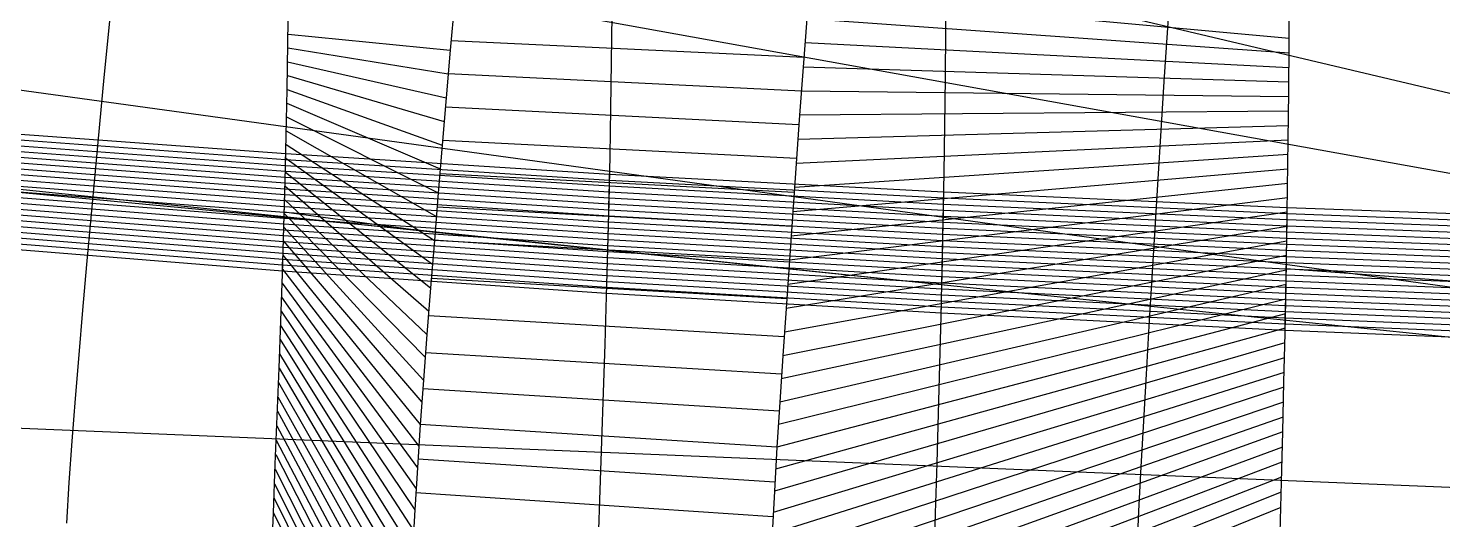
# Model space of a CAD drawing. Extents: x -427 to 427, y 0 to 209.
# Drawn here: x -225.8 to -132.7, y 68 to 100.3 of the extents above; entities that cross this region are included whole.
import ezdxf

# ---------------------------------------------------------------- set-up
doc = ezdxf.new("R2010")
doc.units = 0

msp = doc.modelspace()

# ---------------------------------------------------------------- linework, layer by layer
at = {"layer": 'default', "color": 1, "linetype": 'CONTINUOUS'}
for p, q in [((-39.478, 74.041, 604.135), (-309.183, 122.644, 355.545)), ((-39.478, 74.041, 604.135), (-230.355, 119.264, 358.947)), ((-142.784, 99.637, 32.854), (-174.401, 102.532, 11.145)), ((-142.791, 98.678, 32.898), (-174.527, 100.935, 10.872)), ((-142.799, 97.72, 32.939), (-174.648, 99.347, 10.61)), ((-142.807, 96.763, 32.981), (-174.77, 97.759, 10.348)), ((-36.279, 70.045, 602.521), (-227.818, 96.447, 361.488)), ((-142.816, 95.807, 33.02), (-174.888, 96.174, 10.096)), ((-142.826, 94.854, 33.054), (-175.006, 94.59, 9.844)), ((-142.836, 93.902, 33.088), (-175.121, 93.003, 9.602)), ((-142.846, 92.949, 33.121), (-175.237, 91.416, 9.359)), ((-142.858, 92.001, 33.147), (-175.35, 89.824, 9.124)), ((-142.87, 91.052, 33.172), (-175.463, 88.232, 8.889)), ((-142.883, 90.103, 33.197), (-175.574, 86.639, 8.659)), ((-142.897, 89.155, 33.216), (-175.685, 85.045, 8.43)), ((-142.912, 88.206, 33.233), (-175.794, 83.461, 8.206)), ((-142.926, 87.258, 33.249), (-175.904, 81.877, 7.982)), ((-142.942, 86.308, 33.262), (-176.009, 80.319, 7.767)), ((-142.959, 85.356, 33.269), (-176.115, 78.76, 7.552)), ((-142.977, 84.403, 33.277), (-176.215, 77.238, 7.351)), ((-142.994, 83.451, 33.284), (-176.316, 75.716, 7.151)), ((-36.279, 70.045, 602.521), (-164.648, 83.331, 296.63)), ((-143.014, 82.491, 33.283), (-176.409, 74.234, 6.97)), ((-143.033, 81.53, 33.282), (-176.502, 72.751, 6.789)), ((-143.053, 80.57, 33.281), (-176.587, 71.306, 6.631)), ((-143.074, 79.603, 33.276), (-176.671, 69.861, 6.473)), ((-143.096, 78.633, 33.268), (-176.747, 68.451, 6.341)), ((-143.118, 77.663, 33.261), (-176.823, 67.04, 6.209)), ((-143.14, 76.689, 33.251), (-176.889, 65.66, 6.105)), ((-143.163, 75.708, 33.238), (-176.955, 64.28, 6.001)), ((-143.187, 74.728, 33.225), (-177.011, 62.927, 5.925)), ((-36.418, 66.126, 602.557), (-230.472, 74.149, 360.94)), ((-143.21, 73.747, 33.212), (-177.067, 61.574, 5.85)), ((-143.235, 72.756, 33.195), (-177.113, 60.246, 5.804)), ((-143.26, 71.765, 33.179), (-177.159, 58.918, 5.759)), ((-143.284, 70.775, 33.162), (-177.195, 57.614, 5.744)), ((-143.309, 69.779, 33.144), (-177.23, 56.31, 5.729)), ((-143.334, 68.78, 33.127), (-177.255, 55.029, 5.745))]:
    msp.add_line(p, q, dxfattribs=at)
at = {"layer": 'default', "color": 3, "linetype": 'CONTINUOUS'}
for p, q in [((-165.379, 100.193, 39.468), (-165.355, 103.359, 39.31)), ((-142.786, 99.316, 32.87), (-142.765, 102.525, 32.709)), ((-208.688, 99.319, 55.552), (-208.648, 102.368, 55.421)), ((-187.389, 98.105, 47.1), (-187.352, 101.208, 46.966)), ((-165.41, 97.042, 39.604), (-165.379, 100.193, 39.468)), ((-208.738, 96.287, 55.66), (-208.688, 99.319, 55.552)), ((-142.812, 96.124, 33.009), (-142.786, 99.316, 32.87)), ((-187.433, 95.019, 47.209), (-187.389, 98.105, 47.1)), ((-165.449, 93.908, 39.715), (-165.41, 97.042, 39.604)), ((-208.799, 93.267, 55.742), (-208.738, 96.287, 55.66)), ((-142.846, 92.949, 33.121), (-142.812, 96.124, 33.009)), ((-187.488, 91.945, 47.292), (-187.433, 95.019, 47.209)), ((-208.872, 90.248, 55.797), (-208.799, 93.267, 55.742)), ((-165.496, 90.787, 39.798), (-165.449, 93.908, 39.715)), ((-164.648, 83.331, 296.63), (-254.12, 92.573, 164.308)), ((-142.887, 89.787, 33.206), (-142.846, 92.949, 33.121)), ((-187.553, 88.872, 47.346), (-187.488, 91.945, 47.292)), ((-165.553, 87.667, 39.851), (-165.496, 90.787, 39.798)), ((-208.957, 87.216, 55.824), (-208.872, 90.248, 55.797)), ((-142.936, 86.626, 33.26), (-142.887, 89.787, 33.206)), ((-187.629, 85.786, 47.371), (-187.553, 88.872, 47.346)), ((-165.619, 84.534, 39.876), (-165.553, 87.667, 39.851)), ((-209.054, 84.16, 55.827), (-208.957, 87.216, 55.824)), ((-164.648, 83.331, 296.63), (-200.605, 87.069, 140.768)), ((-142.994, 83.451, 33.284), (-142.936, 86.626, 33.26)), ((-187.715, 82.675, 47.372), (-187.629, 85.786, 47.371)), ((-209.16, 81.072, 55.809), (-209.054, 84.16, 55.827)), ((-165.694, 81.375, 39.874), (-165.619, 84.534, 39.876)), ((-143.06, 80.25, 33.281), (-142.994, 83.451, 33.284)), ((-187.81, 79.532, 47.351), (-187.715, 82.675, 47.372)), ((-209.275, 77.951, 55.775), (-209.16, 81.072, 55.809)), ((-165.778, 78.183, 39.85), (-165.694, 81.375, 39.874)), ((-143.132, 77.016, 33.256), (-143.06, 80.25, 33.281)), ((-187.913, 76.355, 47.313), (-187.81, 79.532, 47.351)), ((-209.395, 74.797, 55.73), (-209.275, 77.951, 55.775)), ((-165.867, 74.957, 39.808), (-165.778, 78.183, 39.85)), ((-188.021, 73.145, 47.263), (-187.913, 76.355, 47.313)), ((-143.21, 73.747, 33.212), (-143.132, 77.016, 33.256)), ((-209.518, 71.619, 55.682), (-209.395, 74.797, 55.73)), ((-165.961, 71.697, 39.755), (-165.867, 74.957, 39.808)), ((-143.293, 70.444, 33.156), (-143.21, 73.747, 33.212)), ((-188.13, 69.91, 47.21), (-188.021, 73.145, 47.263)), ((-166.057, 68.412, 39.698), (-165.961, 71.697, 39.755)), ((-209.64, 68.435, 55.635), (-209.518, 71.619, 55.682)), ((-188.24, 66.669, 47.159), (-188.13, 69.91, 47.21)), ((-143.376, 67.116, 33.097), (-143.293, 70.444, 33.156)), ((-209.762, 65.269, 55.587), (-209.64, 68.435, 55.635)), ((-166.153, 65.121, 39.643), (-166.057, 68.412, 39.698))]:
    msp.add_line(p, q, dxfattribs=at)
at = {"layer": 'default', "color": 5, "linetype": 'CONTINUOUS'}
for p, q in [((-220.191, 103.198, 28.762), (-220.499, 100.128, 28.278)), ((-150.595, 103.257, 4.09), (-150.815, 100.02, 3.53)), ((-197.727, 101.993, 19.278), (-198.004, 98.866, 18.772)), ((-174.527, 100.935, 10.872), (-174.77, 97.759, 10.348)), ((-220.499, 100.128, 28.278), (-220.799, 97.063, 27.813)), ((-208.68, 99.929, 55.526), (-198.004, 98.866, 18.772)), ((-150.815, 100.02, 3.53), (-151.028, 96.802, 2.991)), ((-208.693, 99.016, 55.563), (-198.138, 97.306, 18.529)), ((-198.004, 98.866, 18.772), (-198.273, 95.746, 18.286)), ((-208.708, 98.106, 55.596), (-198.273, 95.746, 18.286)), ((-174.77, 97.759, 10.348), (-175.006, 94.59, 9.844)), ((-220.799, 97.063, 27.813), (-221.091, 93.994, 27.365)), ((-208.723, 97.197, 55.628), (-198.404, 94.183, 18.053)), ((-208.738, 96.287, 55.66), (-198.535, 92.621, 17.819)), ((-151.028, 96.802, 2.991), (-151.235, 93.589, 2.473)), ((-208.757, 95.381, 55.685), (-198.664, 91.053, 17.592)), ((-198.273, 95.746, 18.286), (-198.535, 92.621, 17.819)), ((-208.775, 94.475, 55.71), (-198.792, 89.486, 17.366)), ((-175.006, 94.59, 9.844), (-175.237, 91.416, 9.359)), ((-221.091, 93.994, 27.365), (-221.378, 90.916, 26.932)), ((-208.793, 93.569, 55.734), (-198.919, 87.918, 17.144)), ((-151.235, 93.589, 2.473), (-151.436, 90.373, 1.975)), ((-208.814, 92.663, 55.753), (-199.046, 86.349, 16.923)), ((-198.535, 92.621, 17.819), (-198.792, 89.486, 17.366)), ((-208.836, 91.757, 55.769), (-199.17, 84.79, 16.708)), ((-175.237, 91.416, 9.359), (-175.463, 88.232, 8.889)), ((-221.378, 90.916, 26.932), (-221.66, 87.834, 26.508)), ((-208.858, 90.851, 55.786), (-199.294, 83.23, 16.492)), ((-151.436, 90.373, 1.975), (-151.634, 87.146, 1.491)), ((-200.605, 87.069, 140.768), (-229.542, 89.795, 65.192)), ((-208.881, 89.944, 55.799), (-199.415, 81.696, 16.285)), ((-198.792, 89.486, 17.366), (-199.046, 86.349, 16.923)), ((-208.906, 89.035, 55.808), (-199.535, 80.161, 16.078)), ((-221.66, 87.834, 26.508), (-221.937, 84.771, 26.095)), ((-208.932, 88.126, 55.816), (-199.649, 78.663, 15.884)), ((-200.605, 87.069, 140.768), (-208.929, 88.21, 55.815)), ((-175.463, 88.232, 8.889), (-175.685, 85.045, 8.43)), ((-208.957, 87.216, 55.824), (-199.764, 77.164, 15.691)), ((-151.634, 87.146, 1.491), (-151.829, 83.917, 1.019)), ((-208.986, 86.299, 55.825), (-199.87, 75.705, 15.517)), ((-199.046, 86.349, 16.923), (-199.294, 83.23, 16.492)), ((-221.937, 84.771, 26.095), (-222.206, 81.757, 25.699)), ((-209.015, 85.382, 55.826), (-199.976, 74.245, 15.343)), ((-175.685, 85.045, 8.43), (-175.904, 81.877, 7.982)), ((-209.044, 84.465, 55.827), (-200.072, 72.822, 15.191)), ((-151.829, 83.917, 1.019), (-152.02, 80.706, 0.559)), ((-109.958, 82.018, 102.431), (-142.975, 84.492, 33.276)), ((-209.075, 83.542, 55.823), (-200.169, 71.399, 15.039)), ((-199.294, 83.23, 16.492), (-199.535, 80.161, 16.078)), ((-209.107, 82.616, 55.818), (-200.255, 70.01, 14.912)), ((-222.206, 81.757, 25.699), (-222.46, 78.814, 25.329)), ((-209.139, 81.689, 55.813), (-200.341, 68.621, 14.785)), ((-175.904, 81.877, 7.982), (-176.115, 78.76, 7.552)), ((-209.172, 80.76, 55.806), (-200.416, 67.262, 14.685)), ((-199.535, 80.161, 16.078), (-199.764, 77.164, 15.691)), ((-152.02, 80.706, 0.559), (-152.206, 77.547, 0.117)), ((-209.206, 79.823, 55.796), (-200.492, 65.903, 14.585)), ((-222.46, 78.814, 25.329), (-222.696, 75.946, 24.996)), ((-209.24, 78.887, 55.785), (-200.556, 64.571, 14.513)), ((-176.115, 78.76, 7.552), (-176.316, 75.717, 7.151)), ((-209.275, 77.951, 55.775), (-200.62, 63.239, 14.441)), ((-152.206, 77.547, 0.117), (-152.381, 74.462, -0.296)), ((-209.311, 77.004, 55.762), (-200.672, 61.932, 14.398)), ((-199.764, 77.164, 15.691), (-199.976, 74.245, 15.343)), ((-222.696, 75.946, 24.996), (-222.912, 73.151, 24.706)), ((-209.347, 76.058, 55.748), (-200.725, 60.624, 14.355)), ((-176.316, 75.717, 7.151), (-176.502, 72.751, 6.789)), ((-209.383, 75.112, 55.735), (-200.766, 59.34, 14.341)), ((-209.42, 74.161, 55.72), (-200.806, 58.056, 14.328)), ((-199.976, 74.245, 15.343), (-200.169, 71.399, 15.039)), ((-152.381, 74.462, -0.296), (-152.544, 71.457, -0.668)), ((-222.912, 73.151, 24.706), (-223.104, 70.423, 24.464)), ((-209.456, 73.208, 55.706), (-200.835, 56.794, 14.344)), ((-176.502, 72.751, 6.789), (-176.671, 69.861, 6.473)), ((-209.493, 72.255, 55.692), (-200.864, 55.531, 14.361)), ((-209.53, 71.301, 55.677), (-200.881, 54.29, 14.408)), ((-200.169, 71.399, 15.039), (-200.341, 68.621, 14.785)), ((-152.544, 71.457, -0.668), (-152.693, 68.529, -0.993)), ((-223.104, 70.423, 24.464), (-223.272, 67.753, 24.274)), ((-209.566, 70.346, 55.663), (-200.898, 53.049, 14.456)), ((-176.671, 69.861, 6.473), (-176.823, 67.04, 6.209)), ((-209.603, 69.39, 55.649), (-200.902, 51.828, 14.534)), ((-209.64, 68.435, 55.635), (-200.906, 50.607, 14.612)), ((-200.341, 68.621, 14.785), (-200.492, 65.903, 14.585)), ((-152.693, 68.529, -0.993), (-152.825, 65.669, -1.264))]:
    msp.add_line(p, q, dxfattribs=at)
at = {"layer": 'default', "color": 30, "linetype": 'CONTINUOUS'}
for p, q in [((-174.721, 98.394, 10.453), (-197.949, 99.491, 18.873)), ((-174.888, 96.174, 10.096), (-198.138, 97.306, 18.529)), ((-175.052, 93.955, 9.747), (-198.325, 95.121, 18.193)), ((-175.214, 91.733, 9.408), (-198.509, 92.933, 17.866)), ((-175.372, 89.505, 9.077), (-198.69, 90.74, 17.547)), ((-175.529, 87.276, 8.751), (-198.868, 88.545, 17.233)), ((-175.685, 85.045, 8.43), (-199.046, 86.349, 16.923)), ((-175.86, 82.511, 8.072), (-199.245, 83.854, 16.578)), ((-176.03, 80.007, 7.724), (-199.439, 81.389, 16.243)), ((-176.195, 77.543, 7.391), (-199.627, 78.962, 15.923)), ((-176.353, 75.123, 7.078), (-199.806, 76.581, 15.622)), ((-176.502, 72.751, 6.789), (-199.976, 74.245, 15.343)), ((-176.637, 70.439, 6.536), (-200.13, 71.968, 15.1)), ((-176.762, 68.168, 6.315), (-200.272, 69.733, 14.887))]:
    msp.add_line(p, q, dxfattribs=at)
at = {"layer": 'default', "color": 2, "linetype": 'CONTINUOUS'}
for p, q in [((-229.44, 93.195, 65.146), (-208.838, 91.679, 55.771)), ((-229.43, 93.573, 65.139), (-208.828, 92.064, 55.764)), ((-229.461, 92.439, 65.161), (-208.856, 90.908, 55.785)), ((-229.45, 92.817, 65.153), (-208.847, 91.293, 55.778)), ((-229.494, 91.306, 65.177), (-208.886, 89.751, 55.801)), ((-229.482, 91.684, 65.174), (-208.875, 90.137, 55.798)), ((-229.471, 92.062, 65.168), (-208.866, 90.522, 55.792)), ((-208.856, 90.908, 55.785), (-208.847, 91.293, 55.778)), ((-208.847, 91.293, 55.778), (-208.838, 91.679, 55.771)), ((-208.847, 91.293, 55.778), (-187.53, 89.936, 47.327)), ((-208.847, 91.293, 55.778), (-208.838, 91.293, 55.771)), ((-208.838, 91.679, 55.771), (-208.828, 92.064, 55.764)), ((-208.838, 91.679, 55.771), (-187.522, 90.328, 47.32)), ((-208.838, 91.679, 55.771), (-208.828, 91.679, 55.764)), ((-208.828, 92.064, 55.764), (-187.514, 90.721, 47.313)), ((-229.518, 90.551, 65.185), (-208.908, 88.981, 55.808)), ((-229.506, 90.928, 65.181), (-208.897, 89.366, 55.805)), ((-208.875, 90.137, 55.798), (-208.866, 90.522, 55.792)), ((-208.866, 90.522, 55.792), (-208.856, 90.908, 55.785)), ((-208.866, 90.522, 55.792), (-187.547, 89.152, 47.341)), ((-208.866, 90.522, 55.792), (-208.856, 90.522, 55.785)), ((-208.856, 90.908, 55.785), (-187.539, 89.544, 47.334)), ((-208.856, 90.908, 55.785), (-208.847, 90.908, 55.778)), ((-187.53, 89.936, 47.327), (-187.522, 90.328, 47.32)), ((-187.522, 90.328, 47.32), (-187.514, 90.721, 47.313)), ((-187.522, 90.328, 47.32), (-165.526, 89.146, 39.826)), ((-187.522, 90.328, 47.32), (-187.514, 90.328, 47.313)), ((-187.514, 90.721, 47.313), (-165.519, 89.544, 39.819)), ((-229.554, 89.418, 65.196), (-208.94, 87.825, 55.819)), ((-229.542, 89.795, 65.192), (-208.929, 88.21, 55.815)), ((-229.53, 90.173, 65.189), (-208.919, 88.595, 55.812)), ((-208.897, 89.366, 55.805), (-208.886, 89.751, 55.801)), ((-208.886, 89.751, 55.801), (-208.875, 90.137, 55.798)), ((-208.886, 89.751, 55.801), (-187.565, 88.367, 47.35)), ((-208.886, 89.751, 55.801), (-208.875, 89.751, 55.798)), ((-208.875, 90.137, 55.798), (-187.556, 88.759, 47.347)), ((-208.875, 90.137, 55.798), (-208.866, 90.137, 55.792)), ((-187.547, 89.152, 47.341), (-187.539, 89.544, 47.334)), ((-187.539, 89.544, 47.334), (-187.53, 89.936, 47.327)), ((-187.539, 89.544, 47.334), (-165.541, 88.349, 39.84)), ((-187.539, 89.544, 47.334), (-187.53, 89.544, 47.327)), ((-187.53, 89.936, 47.327), (-165.533, 88.747, 39.833)), ((-187.53, 89.936, 47.327), (-187.522, 89.936, 47.32)), ((-165.526, 89.146, 39.826), (-165.519, 89.544, 39.819)), ((-165.519, 89.544, 39.819), (-142.907, 88.527, 33.227)), ((-229.578, 88.662, 65.202), (-208.962, 87.054, 55.824)), ((-229.566, 89.04, 65.2), (-208.951, 87.439, 55.822)), ((-208.929, 88.21, 55.815), (-208.919, 88.595, 55.812)), ((-208.919, 88.595, 55.812), (-208.908, 88.981, 55.808)), ((-208.919, 88.595, 55.812), (-187.594, 87.19, 47.36)), ((-208.919, 88.595, 55.812), (-208.908, 88.595, 55.808)), ((-208.908, 88.981, 55.808), (-208.897, 89.366, 55.805)), ((-208.908, 88.981, 55.808), (-187.585, 87.583, 47.356)), ((-208.908, 88.981, 55.808), (-208.897, 88.981, 55.805)), ((-208.897, 89.366, 55.805), (-187.575, 87.975, 47.353)), ((-208.897, 89.366, 55.805), (-208.886, 89.366, 55.801)), ((-187.565, 88.367, 47.35), (-187.556, 88.759, 47.347)), ((-187.556, 88.759, 47.347), (-187.547, 89.152, 47.341)), ((-187.556, 88.759, 47.347), (-165.555, 87.552, 39.852)), ((-187.556, 88.759, 47.347), (-187.547, 88.759, 47.341)), ((-187.547, 89.152, 47.341), (-165.548, 87.951, 39.846)), ((-187.547, 89.152, 47.341), (-187.539, 89.152, 47.334)), ((-165.541, 88.349, 39.84), (-165.533, 88.747, 39.833)), ((-165.533, 88.747, 39.833), (-165.526, 89.146, 39.826)), ((-165.533, 88.747, 39.833), (-142.919, 87.72, 33.241)), ((-165.533, 88.747, 39.833), (-165.526, 88.747, 39.826)), ((-165.526, 89.146, 39.826), (-142.913, 88.124, 33.234)), ((-165.526, 89.146, 39.826), (-165.519, 89.146, 39.819)), ((-142.913, 88.124, 33.234), (-142.907, 88.527, 33.227)), ((-142.907, 88.527, 33.227), (-119.823, 87.667, 27.551)), ((-229.619, 87.529, 65.205), (-208.999, 85.898, 55.825)), ((-229.605, 87.907, 65.204), (-208.987, 86.283, 55.825)), ((-229.592, 88.285, 65.203), (-208.975, 86.668, 55.825)), ((-208.951, 87.439, 55.822), (-208.94, 87.825, 55.819)), ((-208.94, 87.825, 55.819), (-208.929, 88.21, 55.815)), ((-208.94, 87.825, 55.819), (-187.614, 86.406, 47.366)), ((-208.94, 87.825, 55.819), (-208.929, 87.825, 55.815)), ((-208.929, 88.21, 55.815), (-187.604, 86.798, 47.363)), ((-208.929, 88.21, 55.815), (-208.919, 88.21, 55.812)), ((-187.594, 87.19, 47.36), (-187.585, 87.583, 47.356)), ((-187.585, 87.583, 47.356), (-187.575, 87.975, 47.353)), ((-187.585, 87.583, 47.356), (-165.581, 86.357, 39.862)), ((-187.585, 87.583, 47.356), (-187.575, 87.583, 47.353)), ((-187.575, 87.975, 47.353), (-187.565, 88.367, 47.35)), ((-187.575, 87.975, 47.353), (-165.572, 86.756, 39.858)), ((-187.575, 87.975, 47.353), (-187.565, 87.975, 47.35)), ((-187.565, 88.367, 47.35), (-165.564, 87.154, 39.855)), ((-187.565, 88.367, 47.35), (-187.556, 88.367, 47.347)), ((-165.564, 87.154, 39.855), (-165.555, 87.552, 39.852)), ((-165.555, 87.552, 39.852), (-165.548, 87.951, 39.846)), ((-165.555, 87.552, 39.852), (-142.938, 86.509, 33.261)), ((-165.555, 87.552, 39.852), (-165.548, 87.552, 39.846)), ((-165.548, 87.951, 39.846), (-165.541, 88.349, 39.84)), ((-165.548, 87.951, 39.846), (-142.932, 86.913, 33.255)), ((-165.548, 87.951, 39.846), (-165.541, 87.951, 39.84)), ((-165.541, 88.349, 39.84), (-142.925, 87.317, 33.248)), ((-165.541, 88.349, 39.84), (-165.533, 88.349, 39.833)), ((-142.925, 87.317, 33.248), (-142.919, 87.72, 33.241)), ((-142.919, 87.72, 33.241), (-142.913, 88.124, 33.234)), ((-142.919, 87.72, 33.241), (-119.834, 86.851, 27.565)), ((-142.919, 87.72, 33.241), (-142.913, 87.72, 33.234)), ((-142.913, 88.124, 33.234), (-119.829, 87.259, 27.558)), ((-142.913, 88.124, 33.234), (-142.907, 88.124, 33.227)), ((-229.645, 86.774, 65.206), (-209.023, 85.127, 55.826)), ((-229.632, 87.152, 65.205), (-209.011, 85.512, 55.826)), ((-208.987, 86.283, 55.825), (-208.975, 86.668, 55.825)), ((-208.975, 86.668, 55.825), (-208.962, 87.054, 55.824)), ((-208.975, 86.668, 55.825), (-187.644, 85.229, 47.371)), ((-208.975, 86.668, 55.825), (-208.962, 86.668, 55.824)), ((-208.962, 87.054, 55.824), (-208.951, 87.439, 55.822)), ((-208.962, 87.054, 55.824), (-187.633, 85.621, 47.371)), ((-208.962, 87.054, 55.824), (-208.951, 87.054, 55.822)), ((-208.951, 87.439, 55.822), (-187.623, 86.013, 47.369)), ((-208.951, 87.439, 55.822), (-208.94, 87.439, 55.819)), ((-187.614, 86.406, 47.366), (-187.604, 86.798, 47.363)), ((-187.604, 86.798, 47.363), (-187.594, 87.19, 47.36)), ((-187.604, 86.798, 47.363), (-165.597, 85.561, 39.868)), ((-187.604, 86.798, 47.363), (-187.594, 86.798, 47.36)), ((-187.594, 87.19, 47.36), (-165.589, 85.959, 39.865)), ((-187.594, 87.19, 47.36), (-187.585, 87.19, 47.356)), ((-165.581, 86.357, 39.862), (-165.572, 86.756, 39.858)), ((-165.572, 86.756, 39.858), (-165.564, 87.154, 39.855)), ((-165.572, 86.756, 39.858), (-142.953, 85.702, 33.267)), ((-165.572, 86.756, 39.858), (-165.564, 86.756, 39.855)), ((-165.564, 87.154, 39.855), (-142.946, 86.106, 33.264)), ((-165.564, 87.154, 39.855), (-165.555, 87.154, 39.852)), ((-142.938, 86.509, 33.261), (-142.932, 86.913, 33.255)), ((-142.932, 86.913, 33.255), (-142.925, 87.317, 33.248)), ((-142.932, 86.913, 33.255), (-119.845, 86.035, 27.579)), ((-142.932, 86.913, 33.255), (-142.925, 86.913, 33.248)), ((-142.925, 87.317, 33.248), (-119.839, 86.443, 27.572)), ((-142.925, 87.317, 33.248), (-142.919, 87.317, 33.241)), ((-229.672, 86.019, 65.208), (-209.048, 84.356, 55.827)), ((-229.659, 86.396, 65.207), (-209.035, 84.742, 55.826)), ((-209.011, 85.512, 55.826), (-208.999, 85.898, 55.825)), ((-208.999, 85.898, 55.825), (-208.987, 86.283, 55.825)), ((-208.999, 85.898, 55.825), (-187.666, 84.445, 47.372)), ((-208.999, 85.898, 55.825), (-208.987, 85.898, 55.825)), ((-208.987, 86.283, 55.825), (-187.655, 84.837, 47.372)), ((-208.987, 86.283, 55.825), (-208.975, 86.283, 55.825)), ((-187.633, 85.621, 47.371), (-187.623, 86.013, 47.369)), ((-187.623, 86.013, 47.369), (-187.614, 86.406, 47.366)), ((-187.623, 86.013, 47.369), (-165.614, 84.764, 39.874)), ((-187.623, 86.013, 47.369), (-187.614, 86.013, 47.366)), ((-187.614, 86.406, 47.366), (-165.606, 85.163, 39.871)), ((-187.614, 86.406, 47.366), (-187.604, 86.406, 47.363)), ((-165.597, 85.561, 39.868), (-165.589, 85.959, 39.865)), ((-165.589, 85.959, 39.865), (-165.581, 86.357, 39.862)), ((-165.589, 85.959, 39.865), (-142.968, 84.895, 33.273)), ((-165.589, 85.959, 39.865), (-165.581, 85.959, 39.862)), ((-165.581, 86.357, 39.862), (-142.96, 85.299, 33.27)), ((-165.581, 86.357, 39.862), (-165.572, 86.357, 39.858)), ((-142.96, 85.299, 33.27), (-142.953, 85.702, 33.267)), ((-142.953, 85.702, 33.267), (-142.946, 86.106, 33.264)), ((-142.953, 85.702, 33.267), (-119.863, 84.811, 27.591)), ((-142.953, 85.702, 33.267), (-142.946, 85.702, 33.264)), ((-142.946, 86.106, 33.264), (-142.938, 86.509, 33.261)), ((-142.946, 86.106, 33.264), (-119.856, 85.219, 27.588)), ((-142.946, 86.106, 33.264), (-142.938, 86.106, 33.261)), ((-142.938, 86.509, 33.261), (-119.85, 85.627, 27.585)), ((-142.938, 86.509, 33.261), (-142.932, 86.509, 33.255)), ((-209.048, 84.356, 55.827), (-209.035, 84.742, 55.826)), ((-209.035, 84.742, 55.826), (-209.023, 85.127, 55.826)), ((-209.035, 84.742, 55.826), (-187.699, 83.268, 47.372)), ((-209.035, 84.742, 55.826), (-209.023, 84.742, 55.826)), ((-209.023, 85.127, 55.826), (-209.011, 85.512, 55.826)), ((-209.023, 85.127, 55.826), (-187.688, 83.66, 47.372)), ((-209.023, 85.127, 55.826), (-209.011, 85.127, 55.826)), ((-209.011, 85.512, 55.826), (-187.677, 84.052, 47.372)), ((-209.011, 85.512, 55.826), (-208.999, 85.512, 55.825)), ((-187.666, 84.445, 47.372), (-187.655, 84.837, 47.372)), ((-187.655, 84.837, 47.372), (-187.644, 85.229, 47.371)), ((-187.655, 84.837, 47.372), (-165.642, 83.569, 39.875)), ((-187.655, 84.837, 47.372), (-187.644, 84.837, 47.371)), ((-187.644, 85.229, 47.371), (-187.633, 85.621, 47.371)), ((-187.644, 85.229, 47.371), (-165.633, 83.968, 39.875)), ((-187.644, 85.229, 47.371), (-187.633, 85.229, 47.371)), ((-187.633, 85.621, 47.371), (-165.623, 84.366, 39.876)), ((-187.633, 85.621, 47.371), (-187.623, 85.621, 47.369)), ((-165.623, 84.366, 39.876), (-165.614, 84.764, 39.874)), ((-165.614, 84.764, 39.874), (-165.606, 85.163, 39.871)), ((-165.614, 84.764, 39.874), (-142.99, 83.684, 33.282)), ((-165.614, 84.764, 39.874), (-165.606, 84.764, 39.871)), ((-165.606, 85.163, 39.871), (-165.597, 85.561, 39.868)), ((-165.606, 85.163, 39.871), (-142.982, 84.088, 33.279)), ((-165.606, 85.163, 39.871), (-165.597, 85.163, 39.868)), ((-165.597, 85.561, 39.868), (-142.975, 84.492, 33.276)), ((-165.597, 85.561, 39.868), (-165.589, 85.561, 39.865)), ((-142.975, 84.492, 33.276), (-142.968, 84.895, 33.273)), ((-142.968, 84.895, 33.273), (-142.96, 85.299, 33.27)), ((-142.968, 84.895, 33.273), (-119.875, 83.994, 27.597)), ((-142.968, 84.895, 33.273), (-142.96, 84.895, 33.27)), ((-142.96, 85.299, 33.27), (-119.869, 84.403, 27.594)), ((-142.96, 85.299, 33.27), (-142.953, 85.299, 33.267)), ((-209.048, 84.356, 55.827), (-187.71, 82.876, 47.372)), ((-209.048, 84.356, 55.827), (-209.035, 84.356, 55.826)), ((-187.688, 83.66, 47.372), (-187.677, 84.052, 47.372)), ((-187.677, 84.052, 47.372), (-187.666, 84.445, 47.372)), ((-187.677, 84.052, 47.372), (-165.661, 82.773, 39.875)), ((-187.677, 84.052, 47.372), (-187.666, 84.052, 47.372)), ((-187.666, 84.445, 47.372), (-165.652, 83.171, 39.875)), ((-187.666, 84.445, 47.372), (-187.655, 84.445, 47.372)), ((-165.642, 83.569, 39.875), (-165.633, 83.968, 39.875)), ((-165.633, 83.968, 39.875), (-165.623, 84.366, 39.876)), ((-165.633, 83.968, 39.875), (-143.006, 82.877, 33.283)), ((-165.633, 83.968, 39.875), (-165.623, 83.968, 39.876)), ((-165.623, 84.366, 39.876), (-142.997, 83.281, 33.284)), ((-165.623, 84.366, 39.876), (-165.614, 84.366, 39.874)), ((-142.99, 83.684, 33.282), (-142.982, 84.088, 33.279)), ((-142.982, 84.088, 33.279), (-142.975, 84.492, 33.276)), ((-142.982, 84.088, 33.279), (-119.887, 83.178, 27.603)), ((-142.982, 84.088, 33.279), (-142.975, 84.088, 33.276)), ((-142.975, 84.492, 33.276), (-119.881, 83.586, 27.6)), ((-142.975, 84.492, 33.276), (-142.968, 84.492, 33.273)), ((-187.71, 82.876, 47.372), (-187.699, 83.268, 47.372)), ((-187.71, 82.876, 47.372), (-165.69, 81.578, 39.874)), ((-187.71, 82.876, 47.372), (-187.699, 82.876, 47.372)), ((-187.699, 83.268, 47.372), (-187.688, 83.66, 47.372)), ((-187.699, 83.268, 47.372), (-165.68, 81.976, 39.874)), ((-187.699, 83.268, 47.372), (-187.688, 83.268, 47.372)), ((-187.688, 83.66, 47.372), (-165.671, 82.374, 39.874)), ((-187.688, 83.66, 47.372), (-187.677, 83.66, 47.372)), ((-165.661, 82.773, 39.875), (-165.652, 83.171, 39.875)), ((-165.652, 83.171, 39.875), (-165.642, 83.569, 39.875)), ((-165.652, 83.171, 39.875), (-143.022, 82.07, 33.283)), ((-165.652, 83.171, 39.875), (-165.642, 83.171, 39.875)), ((-165.642, 83.569, 39.875), (-143.014, 82.474, 33.283)), ((-165.642, 83.569, 39.875), (-165.633, 83.569, 39.875)), ((-143.014, 82.474, 33.283), (-143.006, 82.877, 33.283)), ((-143.006, 82.877, 33.283), (-142.997, 83.281, 33.284)), ((-143.006, 82.877, 33.283), (-119.907, 81.954, 27.607)), ((-143.006, 82.877, 33.283), (-142.997, 82.877, 33.284)), ((-142.997, 83.281, 33.284), (-142.99, 83.684, 33.282)), ((-142.997, 83.281, 33.284), (-119.9, 82.362, 27.608)), ((-142.997, 83.281, 33.284), (-142.99, 83.281, 33.282)), ((-142.99, 83.684, 33.282), (-119.893, 82.77, 27.606)), ((-142.99, 83.684, 33.282), (-142.982, 83.684, 33.279)), ((-165.69, 81.578, 39.874), (-165.68, 81.976, 39.874)), ((-165.68, 81.976, 39.874), (-165.671, 82.374, 39.874)), ((-165.68, 81.976, 39.874), (-143.047, 80.86, 33.282)), ((-165.68, 81.976, 39.874), (-165.671, 81.976, 39.874)), ((-165.671, 82.374, 39.874), (-165.661, 82.773, 39.875)), ((-165.671, 82.374, 39.874), (-143.039, 81.263, 33.282)), ((-165.671, 82.374, 39.874), (-165.661, 82.374, 39.875)), ((-165.661, 82.773, 39.875), (-143.03, 81.667, 33.282)), ((-165.661, 82.773, 39.875), (-165.652, 82.773, 39.875)), ((-143.03, 81.667, 33.282), (-143.022, 82.07, 33.283)), ((-143.022, 82.07, 33.283), (-143.014, 82.474, 33.283)), ((-143.022, 82.07, 33.283), (-119.921, 81.138, 27.606)), ((-143.022, 82.07, 33.283), (-143.014, 82.07, 33.283)), ((-143.014, 82.474, 33.283), (-119.914, 81.546, 27.607)), ((-143.014, 82.474, 33.283), (-143.006, 82.474, 33.283)), ((-165.69, 81.578, 39.874), (-143.055, 80.456, 33.281)), ((-165.69, 81.578, 39.874), (-165.68, 81.578, 39.874)), ((-143.047, 80.86, 33.282), (-143.039, 81.263, 33.282)), ((-143.039, 81.263, 33.282), (-143.03, 81.667, 33.282)), ((-143.039, 81.263, 33.282), (-119.935, 80.322, 27.605)), ((-143.039, 81.263, 33.282), (-143.03, 81.263, 33.282)), ((-143.03, 81.667, 33.282), (-119.928, 80.73, 27.606)), ((-143.03, 81.667, 33.282), (-143.022, 81.667, 33.283)), ((-143.055, 80.456, 33.281), (-143.047, 80.86, 33.282)), ((-143.055, 80.456, 33.281), (-119.949, 79.506, 27.604)), ((-143.055, 80.456, 33.281), (-143.047, 80.456, 33.282)), ((-143.047, 80.86, 33.282), (-119.942, 79.914, 27.605)), ((-143.047, 80.86, 33.282), (-143.039, 80.86, 33.282))]:
    msp.add_line(p, q, dxfattribs=at)

doc.saveas('drawing.dxf')
